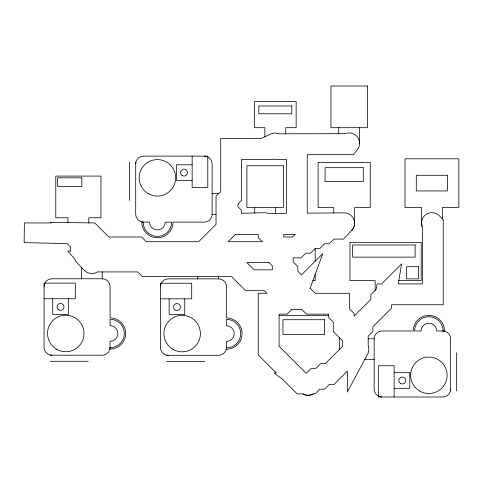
<?xml version="1.0" encoding="UTF-8"?>
<svg xmlns="http://www.w3.org/2000/svg" width="483" height="483" viewBox="0 0 483 483"><rect width="100%" height="100%" fill="white"/><g stroke="black" fill="none" stroke-linecap="round" stroke-linejoin="round"><path stroke-width="0.72" d="M354.504 224.68C355.542 218.636 350.223 212.598 344.095 212.84L307.224 213.172L307.224 154.675L353.278 154.675L357.166 150.002A10.421 10.421 0 0 0 359.581 143.403L359.539 142.382A10.421 10.421 0 0 0 345.242 133.67L279.579 133.827L274.761 132.916L271.162 133.755L261.146 138.518L220.719 138.518L220.719 191.522L216.028 196.213L216.028 224.354L198.682 241.699L146.343 241.699L141.658 237.008L108.826 237.008L94.753 222.941L50.637 222.373L51.204 222.941L24.367 222.941L24.15 242.635L67.161 243.583L70.633 247.061L70.633 251.082L67.874 251.082L75.324 259.83L75.324 261.007L84.314 270.359C87.604 273.891 93.4 274.586 97.421 271.923L137.709 271.923L142.4 276.614L231.514 276.614L245.581 290.688L264.346 290.688L266.948 293.29L258.236 293.29L258.236 354.933L276.33 373.021L273.988 373.021L282.446 379.137L297.172 393.868L302.895 393.868C306.059 395.728 310.201 395.746 313.358 393.868L315.188 393.868L319.879 389.177L324.57 389.177L329.261 384.486L333.946 384.486L347.349 371.083L347.349 392.015L368.137 353.236L368.94 349.245L368.197 345.363L368.197 336.168L372.882 331.483L372.882 326.792L391.647 308.027L391.647 304.755L443.237 304.755L443.237 219.729L439.373 215.78A10.421 10.421 0 0 0 421.502 222.965L422.106 226.533M354.594 223.659L354.613 207.63L370.244 207.63L370.244 162.463L318.134 162.463L318.134 207.63L333.765 207.63L333.765 212.931M354.57 224.19L353.852 227.167L351.98 230.168M354.413 225.295L354.317 225.682M354.166 226.286L354.027 226.666M353.822 227.251L353.647 227.614M353.399 228.133L353.176 228.519M352.856 229.051L352.62 229.371M352.306 229.799L343.461 239.091L333.946 239.091L329.261 243.782L324.57 243.782L319.879 248.473L315.188 248.473L310.497 253.164L305.811 253.164L301.12 257.856L293.151 257.856L293.151 261.877L297.842 266.568L297.842 271.253L301.489 274.905L322.801 253.593L309.995 288.599L310.497 288.599L315.188 293.29L349.432 293.29L349.432 308.776L354.124 313.467L354.124 316.069L370.799 299.394L370.799 294.708L376.191 289.317L377.102 283.907L381.594 283.907L401.633 263.875L398.246 283.907L422.39 283.907L422.39 227.264L421.919 225.996M313.322 393.887L312.875 394.134M312.41 394.351L311.94 394.551M311.463 394.726L310.974 394.877M310.478 395.003L309.977 395.106M309.47 395.185L308.963 395.239M308.456 395.263L307.943 395.269M192.149 164.806L176.518 164.806L176.518 180.437L192.149 180.437M212.128 193.466L218.775 193.466M143.167 222.126A14.242 14.242 0 0 0 157.41 236.374A14.242 14.242 0 0 0 171.652 222.126L165.228 222.126A7.819 7.819 0 0 1 157.41 229.944A7.819 7.819 0 0 1 149.591 222.126L141.779 222.126A15.631 15.631 0 0 0 157.41 237.763A15.631 15.631 0 0 0 173.041 222.126L204.309 222.126A7.819 7.819 0 0 0 212.128 214.313L216.028 214.313M110.064 347.73A14.242 14.242 0 0 0 124.312 333.487A14.242 14.242 0 0 0 110.064 319.239L110.064 325.669A7.819 7.819 0 0 1 117.882 333.487A7.819 7.819 0 0 1 110.064 341.3L110.064 349.118A15.631 15.631 0 0 0 125.701 333.487A15.631 15.631 0 0 0 110.064 317.85L110.064 286.582A7.819 7.819 0 0 0 102.251 278.769L51.874 278.769A7.819 7.819 0 0 0 44.056 286.582M226.461 347.832A14.242 14.242 0 0 0 240.703 333.59A14.242 14.242 0 0 0 226.461 319.341L226.461 325.771A7.819 7.819 0 0 1 234.273 333.59A7.819 7.819 0 0 1 226.461 341.403L226.461 349.221A15.631 15.631 0 0 0 242.092 333.59A15.631 15.631 0 0 0 226.461 317.953L226.461 286.685A7.819 7.819 0 0 0 218.642 278.872L168.265 278.872A7.819 7.819 0 0 0 160.453 286.685M312.912 280.623L315.206 280.623L315.206 274.362M398.801 280.599L421.2 280.599L421.2 242.388L349.982 242.388L349.982 280.599L375.17 280.599L375.17 290.337M44.056 298.742L75.324 298.742L75.324 283.11L44.056 283.11L44.056 347.38A7.819 7.819 0 0 0 51.874 355.198M160.453 298.844L191.715 298.844L191.715 283.213L160.453 283.213L160.453 347.482A7.819 7.819 0 0 0 168.265 355.301M279.083 315.375L328.591 315.375M368.197 338.8L374.156 338.8A7.819 7.819 0 0 1 381.968 330.982L413.237 330.982A15.631 15.631 0 0 1 428.868 315.351A15.631 15.631 0 0 1 444.505 330.982L436.686 330.982A7.819 7.819 0 0 0 428.868 323.169A7.819 7.819 0 0 0 421.055 330.982L414.625 330.982A14.242 14.242 0 0 1 428.868 316.739A14.242 14.242 0 0 1 443.116 330.982M50.135 355.198L102.251 355.198A7.819 7.819 0 0 0 110.064 347.38M166.532 355.301L218.642 355.301A7.819 7.819 0 0 0 226.461 347.482M364.75 359.648L374.156 359.648M50.135 361.278L88.353 361.278M166.532 361.381L204.744 361.381M394.128 372.677L409.765 372.677L409.765 388.308L394.128 388.308M307.43 395.245L306.922 395.203M306.415 395.124L305.914 395.034M305.419 394.907L304.93 394.768M304.447 394.593L303.97 394.406M303.511 394.188L303.058 393.947M421.816 225.549L421.695 225.054M421.55 224.094L421.623 224.547M421.526 223.532L421.502 207.442L405.002 207.442L405.002 158.804L458.85 158.804L458.85 207.442L442.35 207.442L442.35 218.817M456.664 352.699L456.664 390.916M450.585 390.916L450.585 338.8A7.819 7.819 0 0 0 442.766 330.982M394.128 396.996L394.128 365.728L378.497 365.728L378.497 396.996L442.766 396.996A7.819 7.819 0 0 0 450.585 389.177M374.156 338.8L374.156 389.177A7.819 7.819 0 0 0 381.968 396.996M359.581 127.699L359.581 143.33M339.404 337.605L339.404 349.553M338.734 127.699L338.734 133.827M315.206 248.473L315.206 261.188M285.719 133.827L285.719 127.687L296.145 127.687L296.145 101.635L254.45 101.635L254.45 127.687L264.877 127.687L264.877 136.743M275.564 207.467L275.564 213.456M254.722 207.467L254.722 212.943M218.642 276.614L218.642 278.872M212.128 214.313L212.128 163.936A7.819 7.819 0 0 0 204.309 156.118M197.795 276.614L197.795 278.872M192.149 156.118L192.149 187.386L207.787 187.386L207.787 156.118L143.511 156.118A7.819 7.819 0 0 0 135.699 163.936M184.772 298.844L184.772 314.481L169.135 314.481L169.135 298.844M135.699 162.197L135.699 214.313A7.819 7.819 0 0 0 143.511 222.126M129.619 162.197L129.619 200.415M102.251 271.923L102.251 278.769M88.787 222.941L88.787 217.773L100.947 217.773L100.947 176.084L55.78 176.084L55.78 217.773L67.94 217.773L67.94 222.754M81.404 267.334L81.404 278.769M68.375 298.742L68.375 314.379L52.744 314.379L52.744 298.742M238.185 203.802L237.829 206.549L241.56 210.286L241.56 213.287L264.871 212.683L269.2 213.51L286.377 213.359L286.377 159.36L273.722 159.36L273.155 158.792L272.478 159.36L241.56 159.36L241.56 200.155L238.185 203.802M235.197 234.66L228.163 241.699L262.257 241.699L258.236 237.678L258.236 234.454L235.197 234.66M295.089 234.406L292.487 237.008L283.775 237.008L283.775 234.406L295.089 234.406M291.738 309.446L287.047 314.137L279.083 314.137L279.083 346.299L305.811 373.021L306.554 373.021L311.245 368.33L315.936 368.33L320.627 363.639L325.313 363.639L342.658 346.299L342.658 340.859L333.282 331.483L333.282 322.101L328.591 317.409L328.591 314.137L306.554 314.137L301.863 309.446L297.172 309.446L296.804 309.072L296.429 309.446L291.738 309.446M367.4 86.004L330.921 86.004L330.921 127.699L367.4 127.699L367.4 86.004M291.798 105.976L258.797 105.976L258.797 113.795L291.798 113.795L291.798 105.976M283.382 165.778L246.904 165.778L246.904 207.467L283.382 207.467L283.382 165.778M363.301 167.679L325.083 167.679L325.083 181.572L363.301 181.572L363.301 167.679M447.56 175.305L416.292 175.305L416.292 190.936L447.56 190.936L447.56 175.305M81.838 177.816L57.519 177.816L57.519 186.504L81.838 186.504L81.838 177.816M415.12 244.99L352.59 244.99L352.59 257.149L415.12 257.149L415.12 244.99M269.031 262.547L246.922 262.547L254.215 269.84L272.309 269.84L272.309 265.819L269.031 262.547M418.598 266.707L406.438 266.707L406.438 278.866L418.598 278.866L418.598 266.707M324.636 319.716L282.947 319.716L282.947 334.484L324.636 334.484L324.636 319.716M182.248 175.631A3.472 3.472 0 0 0 187.458 172.618A3.472 3.472 0 0 0 182.248 169.611A3.472 3.472 0 0 0 182.248 175.631M148.287 193.629A18.239 18.239 0 0 0 175.649 177.835A18.239 18.239 0 0 0 148.287 162.034A18.239 18.239 0 0 0 148.287 193.629M400.558 383.502A3.472 3.472 0 0 0 405.768 380.489A3.472 3.472 0 0 0 400.558 377.483A3.472 3.472 0 0 0 400.558 383.502M419.751 391.073A18.239 18.239 0 0 0 447.107 375.279A18.239 18.239 0 0 0 419.751 359.485A18.239 18.239 0 0 0 419.751 391.073M58.823 309.917A3.472 3.472 0 0 0 64.034 306.91A3.472 3.472 0 0 0 58.823 303.898A3.472 3.472 0 0 0 58.823 309.917M56.65 349.281A18.239 18.239 0 0 0 84.012 333.487A18.239 18.239 0 0 0 56.65 317.687A18.239 18.239 0 0 0 56.65 349.281M175.214 310.02A3.472 3.472 0 0 0 180.425 307.013A3.472 3.472 0 0 0 175.214 304A3.472 3.472 0 0 0 175.214 310.02M173.041 349.384A18.239 18.239 0 0 0 200.403 333.59A18.239 18.239 0 0 0 173.041 317.79A18.239 18.239 0 0 0 173.041 349.384"/></g></svg>
